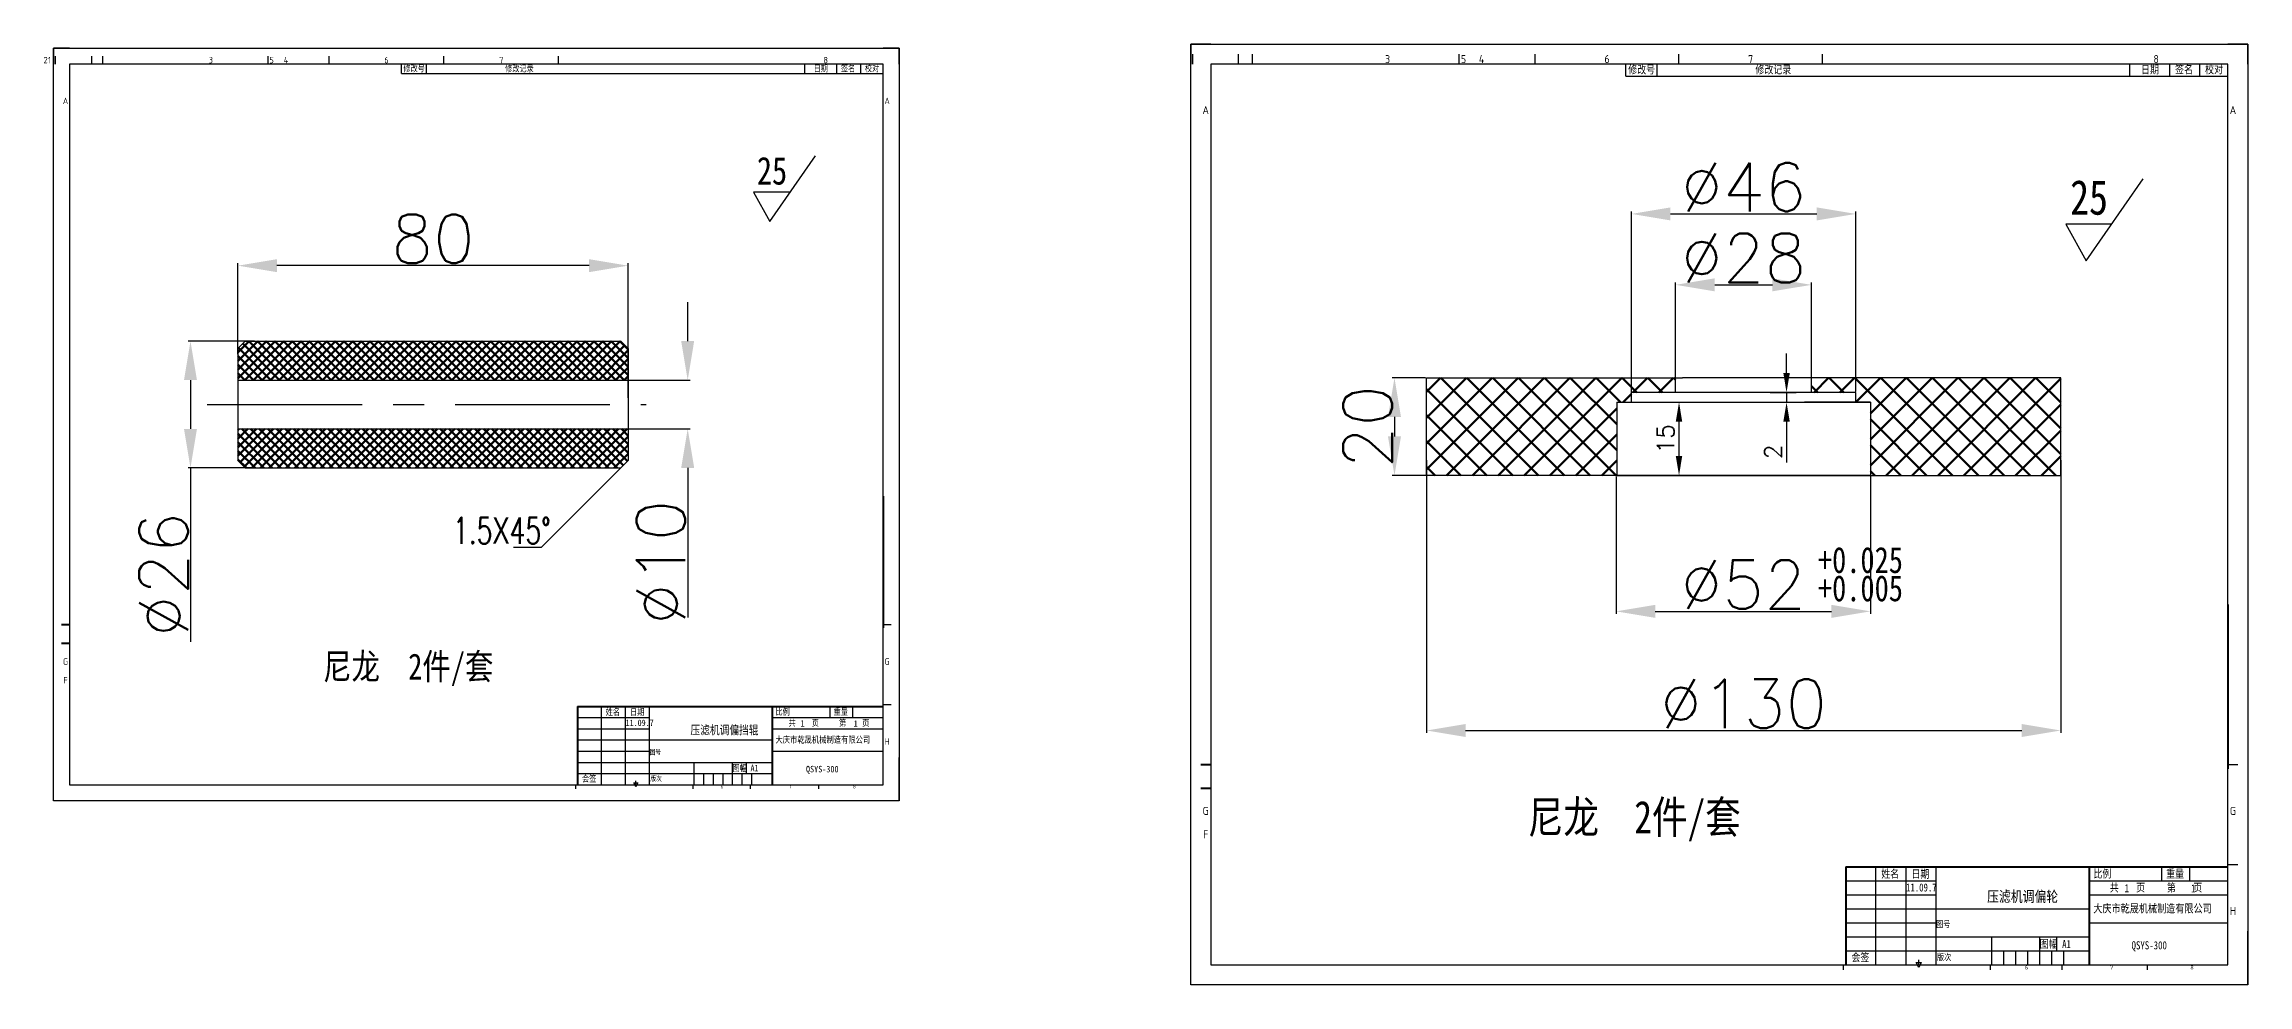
# Model space of a CAD drawing. Header units: inches. Extents: x -166203 to -65610, y -6981 to 11093.
# Drawn here: x -82600.1 to -82148.3, y 732.7 to 925.5 of the extents above; entities that cross this region are included whole.
import ezdxf
from ezdxf.enums import TextEntityAlignment as Align

# ---------------------------------------------------------------- set-up
doc = ezdxf.new("R2010")
doc.units = ezdxf.units.IN
doc.header["$MEASUREMENT"] = 0
doc.linetypes.add('CENTERX2', pattern=[101.6, 63.5, -12.7, 12.7, -12.7])
doc.layers.get('0').update_dxf_attribs({"lineweight": 25})
doc.layers.get('Defpoints').update_dxf_attribs({"color": 5})
doc.layers.add('BODY', color=4, linetype='Continuous', lineweight=50)
doc.layers.add('图层2', color=3, linetype='Continuous', lineweight=40)
doc.layers.add('FRAME035', color=2, linetype='Continuous')
doc.layers.add('中心线', color=1, linetype='CENTERX2')
doc.styles.add('ISOCP', font='isocp.shx')
doc.styles.get("Standard").update_dxf_attribs({"font": 'txt.shx', "bigfont": 'whgtxt.shx'})
doc.styles.add('STYLE1', font='SIMFANG.TTF', dxfattribs={"width": 0.8, "height": 4})
doc.styles.add('宋体', font='txt.shx', dxfattribs={"width": 0.7, "bigfont": 'whgtxt.shx'})
doc.dimstyles.new('副本 ISO-25$0', dxfattribs={"dimtxt": 3.5, "dimasz": 4, "dimexe": 2, "dimexo": 0, "dimgap": 1, "dimtad": 1, "dimdec": 0, "dimdsep": 46, "dimtxsty": 'Standard', "dimcen": 2.5, "dimclrd": 4, "dimclre": 4, "dimclrt": 4, "dimadec": 0, "dimazin": 0, "dimtfac": 1, "dimtdec": 0, "dimtmove": 0, "dimatfit": 3, "dimfxl": 0, "dimarcsym": 0})
doc.dimstyles.new('副本 Standard', dxfattribs={"dimtxt": 10, "dimasz": 8, "dimexe": 0.5, "dimexo": 0.2, "dimgap": 0.5, "dimtad": 1, "dimdec": 0, "dimzin": 0, "dimdsep": 46, "dimtxsty": 'Standard', "dimcen": 0.09, "dimclrd": 4, "dimclre": 4, "dimclrt": 4, "dimadec": 0, "dimazin": 0, "dimtfac": 1, "dimtdec": 0, "dimtofl": 0, "dimtmove": 0, "dimatfit": 3, "dimfxl": 0, "dimtolj": 1, "dimtzin": 0, "dimarcsym": 0})

# ---------------------------------------------------------------- blocks, each defined once
blk = doc.blocks.new('*D193')
at = {"color": 4, "lineweight": -2, "ltscale": 0.5}
for p, q in [((-82560.37, 861.95), (-82560.37, 880.61)), ((-82488.37, 880.11), (-82552.37, 880.11)), ((-82480.37, 853), (-82480.37, 880.61))]:
    blk.add_line(p, q, dxfattribs=at)
at = {"color": 4, "ltscale": 0.5}
for points in [[(-82552.37, 881.44), (-82552.37, 878.78), (-82560.37, 880.11)], [(-82488.37, 881.44), (-82488.37, 878.78), (-82480.37, 880.11)]]:
    blk.add_solid(points, dxfattribs=at)
at = {"layer": 'Defpoints', "color": 0, "ltscale": 0.5}
for p in [(-82560.37, 880.11), (-82560.37, 861.75), (-82480.37, 852.8)]:
    blk.add_point(p, dxfattribs=at)
at = {"color": 4, "ltscale": 0.5, "insert": (-82520.37, 885.61), "char_height": 10, "attachment_point": 5}
blk.add_mtext('\\A1;80', dxfattribs=at)
blk = doc.blocks.new('*D194')
at = {"color": 4, "lineweight": -2, "ltscale": 0.5}
for p, q in [((-82556.97, 864.65), (-82570.59, 864.65)), ((-82570.09, 856.65), (-82570.09, 846.65)), ((-82556.97, 838.65), (-82570.59, 838.65)), ((-82570.09, 838.65), (-82570.09, 802.98))]:
    blk.add_line(p, q, dxfattribs=at)
at = {"color": 4, "ltscale": 0.5}
for points in [[(-82571.42, 856.65), (-82568.76, 856.65), (-82570.09, 864.65)], [(-82571.42, 846.65), (-82568.76, 846.65), (-82570.09, 838.65)]]:
    blk.add_solid(points, dxfattribs=at)
at = {"layer": 'Defpoints', "color": 0, "ltscale": 0.5}
for p in [(-82556.77, 864.65), (-82570.09, 838.65), (-82556.77, 838.65)]:
    blk.add_point(p, dxfattribs=at)
at = {"color": 4, "ltscale": 0.5, "insert": (-82575.59, 816.81), "char_height": 10, "attachment_point": 5, "rotation": 90}
blk.add_mtext('\\A1;%%C26', dxfattribs=at)
blk = doc.blocks.new('*D195')
at = {"color": 4, "lineweight": -2, "ltscale": 0.5}
for p, q in [((-82468.16, 864.65), (-82468.16, 872.65)), ((-82513.49, 856.65), (-82467.66, 856.65)), ((-82513.49, 846.65), (-82467.66, 846.65)), ((-82468.16, 838.65), (-82468.16, 807.98))]:
    blk.add_line(p, q, dxfattribs=at)
at = {"color": 4, "ltscale": 0.5}
for points in [[(-82469.49, 864.65), (-82466.83, 864.65), (-82468.16, 856.65)], [(-82469.49, 838.65), (-82466.83, 838.65), (-82468.16, 846.65)]]:
    blk.add_solid(points, dxfattribs=at)
at = {"layer": 'Defpoints', "color": 0, "ltscale": 0.5}
for p in [(-82513.69, 856.65), (-82513.69, 846.65), (-82468.16, 846.65)]:
    blk.add_point(p, dxfattribs=at)
at = {"color": 4, "ltscale": 0.5, "insert": (-82473.66, 819.31), "char_height": 10, "attachment_point": 5, "rotation": 90}
blk.add_mtext('\\A1;%%C10', dxfattribs=at)
blk = doc.blocks.new('*D196')
at = {"color": 4, "lineweight": -2, "ltscale": 0.5}
for p, q in [((-82316.9, 857.11), (-82323.77, 857.11)), ((-82323.27, 849.11), (-82323.27, 845.11)), ((-82312.81, 837.11), (-82323.77, 837.11))]:
    blk.add_line(p, q, dxfattribs=at)
at = {"color": 4, "ltscale": 0.5}
for points in [[(-82324.61, 849.11), (-82321.94, 849.11), (-82323.27, 857.11)], [(-82324.61, 845.11), (-82321.94, 845.11), (-82323.27, 837.11)]]:
    blk.add_solid(points, dxfattribs=at)
at = {"layer": 'Defpoints', "color": 0, "ltscale": 0.5}
for p in [(-82316.7, 857.11), (-82323.27, 837.11), (-82312.61, 837.11)]:
    blk.add_point(p, dxfattribs=at)
at = {"color": 4, "ltscale": 0.5, "insert": (-82328.77, 847.11), "char_height": 10, "attachment_point": 5, "rotation": 90}
blk.add_mtext('\\A1;20', dxfattribs=at)
blk = doc.blocks.new('*D197')
at = {"color": 4, "lineweight": -2, "ltscale": 0.5}
for p, q in [((-82316.7, 840.27), (-82316.7, 784.32)), ((-82186.7, 840.27), (-82186.7, 784.32)), ((-82308.7, 784.82), (-82194.7, 784.82))]:
    blk.add_line(p, q, dxfattribs=at)
at = {"color": 4, "ltscale": 0.5}
for points in [[(-82308.7, 786.15), (-82308.7, 783.49), (-82316.7, 784.82)], [(-82194.7, 786.15), (-82194.7, 783.49), (-82186.7, 784.82)]]:
    blk.add_solid(points, dxfattribs=at)
at = {"layer": 'Defpoints', "color": 0, "ltscale": 0.5}
for p in [(-82316.7, 840.47), (-82186.7, 840.47), (-82186.7, 784.82)]:
    blk.add_point(p, dxfattribs=at)
at = {"color": 4, "ltscale": 0.5, "insert": (-82251.7, 790.32), "char_height": 10, "attachment_point": 5}
blk.add_mtext('\\A1;%%c130', dxfattribs=at)
blk = doc.blocks.new('*D198')
at = {"color": 4, "lineweight": -2, "ltscale": 0.5}
for p, q in [((-82277.83, 836.91), (-82277.83, 808.74)), ((-82225.7, 836.91), (-82225.7, 808.74)), ((-82269.83, 809.24), (-82233.7, 809.24))]:
    blk.add_line(p, q, dxfattribs=at)
at = {"color": 4, "ltscale": 0.5}
for points in [[(-82269.83, 810.58), (-82269.83, 807.91), (-82277.83, 809.24)], [(-82233.7, 810.58), (-82233.7, 807.91), (-82225.7, 809.24)]]:
    blk.add_solid(points, dxfattribs=at)
at = {"layer": 'Defpoints', "color": 0, "ltscale": 0.5}
for p in [(-82277.83, 837.11), (-82225.7, 837.11), (-82225.7, 809.24)]:
    blk.add_point(p, dxfattribs=at)
at = {"color": 4, "ltscale": 0.5, "insert": (-82251.77, 814.74), "char_height": 10, "attachment_point": 5}
blk.add_mtext('\\A1;%%C52', dxfattribs=at)
blk = doc.blocks.new('*D199')
at = {"color": 4, "lineweight": -2, "ltscale": 0.5}
for p, q in [((-82274.7, 852.31), (-82274.7, 891.22)), ((-82266.7, 890.72), (-82236.7, 890.72)), ((-82228.7, 854.31), (-82228.7, 891.22))]:
    blk.add_line(p, q, dxfattribs=at)
at = {"color": 4, "ltscale": 0.5}
for points in [[(-82266.7, 892.05), (-82266.7, 889.39), (-82274.7, 890.72)], [(-82236.7, 892.05), (-82236.7, 889.39), (-82228.7, 890.72)]]:
    blk.add_solid(points, dxfattribs=at)
at = {"layer": 'Defpoints', "color": 0, "ltscale": 0.5}
for p in [(-82228.7, 890.72), (-82228.7, 854.11), (-82274.7, 852.11)]:
    blk.add_point(p, dxfattribs=at)
at = {"color": 4, "ltscale": 0.5, "insert": (-82251.7, 896.22), "char_height": 10, "attachment_point": 5}
blk.add_mtext('\\A1;%%c46', dxfattribs=at)
blk = doc.blocks.new('*D200')
at = {"color": 4, "lineweight": -2, "ltscale": 0.5}
for p, q in [((-82265.63, 856.93), (-82265.63, 876.68)), ((-82237.78, 856.93), (-82237.78, 876.68)), ((-82257.63, 876.18), (-82245.78, 876.18))]:
    blk.add_line(p, q, dxfattribs=at)
at = {"color": 4, "ltscale": 0.5}
for points in [[(-82257.63, 877.51), (-82257.63, 874.85), (-82265.63, 876.18)], [(-82245.78, 877.51), (-82245.78, 874.85), (-82237.78, 876.18)]]:
    blk.add_solid(points, dxfattribs=at)
at = {"layer": 'Defpoints', "color": 0, "ltscale": 0.5}
for p in [(-82237.78, 876.18), (-82265.63, 856.73), (-82237.78, 856.73)]:
    blk.add_point(p, dxfattribs=at)
at = {"color": 4, "ltscale": 0.5, "insert": (-82251.7, 881.68), "char_height": 10, "attachment_point": 5}
blk.add_mtext('\\A1;%%c28', dxfattribs=at)
blk = doc.blocks.new('*D201')
at = {"color": 4, "lineweight": -2, "ltscale": 0.5}
for p, q in [((-82272.28, 852.11), (-82262.94, 852.11)), ((-82264.94, 841.11), (-82264.94, 848.11)), ((-82272.28, 837.11), (-82262.94, 837.11))]:
    blk.add_line(p, q, dxfattribs=at)
at = {"color": 4, "ltscale": 0.5}
for points in [[(-82265.61, 848.11), (-82264.28, 848.11), (-82264.94, 852.11)], [(-82265.61, 841.11), (-82264.28, 841.11), (-82264.94, 837.11)]]:
    blk.add_solid(points, dxfattribs=at)
at = {"layer": 'Defpoints', "color": 0, "ltscale": 0.5}
for p in [(-82272.28, 852.11), (-82264.94, 852.11), (-82272.28, 837.11)]:
    blk.add_point(p, dxfattribs=at)
at = {"color": 4, "ltscale": 0.5, "insert": (-82267.69, 844.61), "char_height": 3.5, "attachment_point": 5, "rotation": 90}
blk.add_mtext('15', dxfattribs=at)
blk = doc.blocks.new('*D202')
at = {"color": 4, "lineweight": -2, "ltscale": 0.5}
for p, q in [((-82242.9, 858.11), (-82242.9, 862.11)), ((-82246.25, 854.11), (-82240.9, 854.11)), ((-82242.9, 854.11), (-82242.9, 852.11)), ((-82246.25, 852.11), (-82240.9, 852.11)), ((-82242.9, 848.11), (-82242.9, 839.77))]:
    blk.add_line(p, q, dxfattribs=at)
at = {"color": 4, "ltscale": 0.5}
for points in [[(-82243.56, 858.11), (-82242.23, 858.11), (-82242.9, 854.11)], [(-82243.56, 848.11), (-82242.23, 848.11), (-82242.9, 852.11)]]:
    blk.add_solid(points, dxfattribs=at)
at = {"layer": 'Defpoints', "color": 0, "ltscale": 0.5}
for p in [(-82246.25, 854.11), (-82246.25, 852.11), (-82242.9, 852.11)]:
    blk.add_point(p, dxfattribs=at)
at = {"color": 4, "ltscale": 0.5, "insert": (-82245.65, 841.94), "char_height": 3.5, "attachment_point": 5, "rotation": 90}
blk.add_mtext('2', dxfattribs=at)

msp = doc.modelspace()

# ---------------------------------------------------------------- hatches: boundary and pattern name
at = {"layer": 'BODY', "ltscale": 0.5}
h = msp.add_hatch(dxfattribs=at)
h.set_pattern_fill('ANSI37', color=256, scale=10, style=0)
h.set_pattern_definition([(45, (-1238.1307, 455.3753), (-0.883883476, 0.883883476), []), (135, (-1238.1307, 455.3753), (-0.883883476, -0.883883476), [])])
h.paths.add_polyline_path([(-82558.87, 864.65), (-82560.37, 863.15), (-82560.37, 856.65), (-82480.37, 856.65), (-82480.37, 863.15), (-82481.87, 864.65)])
h.paths.add_polyline_path([(-82481.87, 838.65), (-82480.37, 840.15), (-82480.37, 846.65), (-82560.37, 846.65), (-82560.37, 840.15), (-82558.87, 838.65)])
h = msp.add_hatch(dxfattribs=at)
h.set_pattern_fill('ANSI37', color=256, scale=30, style=0)
h.set_pattern_definition([(45, (-87343.9623, -90738.813), (-2.65165043, 2.65165043), []), (135, (-87343.9623, -90738.813), (-2.65165043, -2.65165043), [])])
h.paths.add_polyline_path([(-82186.7, 837.11), (-82186.7, 857.11), (-82237.78, 857.11), (-82237.78, 854.11), (-82228.7, 854.11), (-82228.7, 852.11), (-82225.7, 852.11), (-82225.7, 837.11)])
h.paths.add_polyline_path([(-82277.7, 837.11), (-82277.7, 852.11), (-82274.7, 852.11), (-82274.7, 854.11), (-82265.63, 854.11), (-82265.63, 857.11), (-82316.7, 857.11), (-82316.7, 837.11)])
h.paths.add_polyline_path([(-82305.08, 850.76), (-82305.08, 843.18), (-82310.33, 843.18), (-82310.33, 850.76)], flags=24)

# ---------------------------------------------------------------- linework, layer by layer
at = {"color": 3, "linetype": 'Continuous'}
for p, q in [((-82598.16, 924.72), (-82598.16, 921.44)), ((-82594.88, 924.72), (-82598.16, 924.72)), ((-82597.78, 921.44), (-82597.78, 923.08)), ((-82590.32, 921.44), (-82590.32, 923.08)), ((-82588.04, 921.44), (-82588.04, 923.08)), ((-82554.14, 921.44), (-82554.14, 923.08)), ((-82541.68, 921.44), (-82541.68, 923.08)), ((-82518.14, 921.44), (-82518.14, 923.08)), ((-82494.61, 921.44), (-82494.61, 923.08)), ((-82424.82, 924.72), (-82428.1, 924.72)), ((-82424.82, 921.44), (-82424.82, 924.72)), ((-82365.05, 925.54), (-82365.05, 921.44)), ((-82360.95, 925.54), (-82365.05, 925.54)), ((-82364.58, 921.44), (-82364.58, 923.49)), ((-82355.25, 921.44), (-82355.25, 923.49)), ((-82352.4, 921.44), (-82352.4, 923.49)), ((-82309.98, 921.44), (-82309.98, 923.49)), ((-82294.4, 921.44), (-82294.4, 923.49)), ((-82264.97, 921.44), (-82264.97, 923.49)), ((-82235.55, 921.44), (-82235.55, 923.49)), ((-82148.32, 925.54), (-82152.42, 925.54)), ((-82148.32, 921.44), (-82148.32, 925.54)), ((-82426.46, 806.5), (-82428.1, 806.5)), ((-82490.77, 787.48), (-82475.96, 787.48)), ((-82485.85, 773.7), (-82485.85, 789.77)), ((-82480.88, 773.7), (-82480.88, 789.77)), ((-82450.84, 787.48), (-82428.1, 787.48)), ((-82438.92, 787.48), (-82438.92, 789.77)), ((-82434.33, 787.48), (-82434.33, 789.77)), ((-82426.46, 790.1), (-82428.1, 790.1)), ((-82490.77, 785.18), (-82475.96, 785.18)), ((-82490.77, 782.88), (-82475.96, 782.88)), ((-82450.84, 785.18), (-82428.1, 785.18)), ((-82490.77, 780.59), (-82475.96, 780.59)), ((-82490.77, 778.29), (-82475.96, 778.29)), ((-82466.82, 773.7), (-82466.82, 778.29)), ((-82458.95, 773.7), (-82458.95, 778.29)), ((-82456.18, 778.29), (-82456.18, 775.99)), ((-82150.37, 777.77), (-82152.42, 777.77)), ((-82491.12, 772.88), (-82491.12, 773.7)), ((-82490.77, 775.99), (-82450.84, 775.99)), ((-82478.8, 773.29), (-82479.21, 774.11)), ((-82479.21, 774.11), (-82478.39, 774.11)), ((-82478.8, 773.7), (-82478.8, 774.52)), ((-82478.39, 774.11), (-82478.8, 773.29)), ((-82467.03, 772.88), (-82467.03, 773.7)), ((-82464.85, 773.7), (-82464.85, 775.99)), ((-82462.89, 773.7), (-82462.89, 775.99)), ((-82460.92, 773.7), (-82460.92, 775.99)), ((-82456.98, 773.7), (-82456.98, 775.99)), ((-82455.26, 772.88), (-82455.26, 773.7)), ((-82455.01, 773.7), (-82455.01, 775.99)), ((-82441.29, 772.88), (-82441.29, 773.7)), ((-82424.82, 770.42), (-82424.82, 773.7)), ((-82424.82, 770.42), (-82428.1, 770.42)), ((-82224.61, 736.76), (-82224.61, 756.86)), ((-82218.39, 736.76), (-82218.39, 756.86)), ((-82165.95, 753.99), (-82165.95, 756.86)), ((-82160.21, 753.99), (-82160.21, 756.86)), ((-82150.37, 757.27), (-82152.42, 757.27)), ((-82230.76, 753.99), (-82212.24, 753.99)), ((-82230.76, 751.12), (-82212.24, 751.12)), ((-82180.85, 753.99), (-82152.42, 753.99)), ((-82180.85, 751.12), (-82152.42, 751.12)), ((-82230.76, 748.24), (-82212.24, 748.24)), ((-82230.76, 745.37), (-82212.24, 745.37)), ((-82230.76, 742.5), (-82212.24, 742.5)), ((-82200.82, 736.76), (-82200.82, 742.5)), ((-82190.98, 736.76), (-82190.98, 742.5)), ((-82187.53, 742.5), (-82187.53, 739.63)), ((-82231.2, 735.74), (-82231.2, 736.76)), ((-82230.76, 739.63), (-82180.85, 739.63)), ((-82215.79, 736.25), (-82216.3, 737.28)), ((-82216.3, 737.28), (-82215.28, 737.28)), ((-82215.79, 736.76), (-82215.79, 737.79)), ((-82215.28, 737.28), (-82215.79, 736.25)), ((-82201.08, 735.74), (-82201.08, 736.76)), ((-82198.36, 736.76), (-82198.36, 739.63)), ((-82195.9, 736.76), (-82195.9, 739.63)), ((-82193.44, 736.76), (-82193.44, 739.63)), ((-82188.52, 736.76), (-82188.52, 739.63)), ((-82186.37, 735.74), (-82186.37, 736.76)), ((-82186.06, 736.76), (-82186.06, 739.63)), ((-82168.91, 735.74), (-82168.91, 736.76)), ((-82148.32, 732.66), (-82148.32, 736.76)), ((-82148.32, 732.66), (-82152.42, 732.66))]:
    msp.add_line(p, q, dxfattribs=at)
at = {"color": 2, "linetype": 'Continuous'}
for p, q in [((-82428.1, 921.44), (-82594.88, 921.44)), ((-82594.88, 921.44), (-82594.88, 773.7)), ((-82526.84, 919.47), (-82526.84, 921.44)), ((-82526.84, 919.47), (-82428.1, 919.47)), ((-82521.72, 919.47), (-82521.72, 921.44)), ((-82444.17, 919.47), (-82444.17, 921.44)), ((-82437.61, 919.47), (-82437.61, 921.44)), ((-82432.69, 919.47), (-82432.69, 921.44)), ((-82428.1, 773.7), (-82428.1, 921.44)), ((-82152.42, 921.44), (-82360.95, 921.44)), ((-82360.95, 921.44), (-82360.95, 736.76)), ((-82275.84, 918.97), (-82275.84, 921.44)), ((-82275.84, 918.97), (-82152.42, 918.97)), ((-82269.44, 918.97), (-82269.44, 921.44)), ((-82172.51, 918.97), (-82172.51, 921.44)), ((-82164.31, 918.97), (-82164.31, 921.44)), ((-82158.16, 918.97), (-82158.16, 921.44)), ((-82152.42, 736.76), (-82152.42, 921.44)), ((-82490.77, 789.77), (-82428.1, 789.77)), ((-82475.96, 773.7), (-82475.96, 789.77)), ((-82475.96, 782.88), (-82450.84, 782.88)), ((-82475.96, 778.29), (-82450.84, 778.29)), ((-82450.84, 780.59), (-82428.1, 780.59)), ((-82424.82, 770.42), (-82424.82, 779.26)), ((-82594.88, 773.7), (-82428.1, 773.7)), ((-82230.76, 756.86), (-82152.42, 756.86)), ((-82212.24, 736.76), (-82212.24, 756.86)), ((-82212.24, 748.24), (-82180.85, 748.24)), ((-82212.24, 742.5), (-82180.85, 742.5)), ((-82180.85, 745.37), (-82152.42, 745.37)), ((-82148.32, 732.66), (-82148.32, 743.71)), ((-82360.95, 736.76), (-82152.42, 736.76))]:
    msp.add_line(p, q, dxfattribs=at)
at = {"ltscale": 0.5}
for p, q in [((-82451.35, 889.18), (-82441.98, 902.64)), ((-82447.18, 895.17), (-82454.66, 895.17)), ((-82454.66, 895.17), (-82451.35, 889.18)), ((-82181.48, 881.11), (-82169.77, 897.94)), ((-82176.27, 888.61), (-82185.63, 888.61)), ((-82185.63, 888.61), (-82181.48, 881.11)), ((-82558.87, 864.65), (-82560.37, 863.15)), ((-82560.37, 863.15), (-82560.37, 840.15)), ((-82558.87, 864.65), (-82481.87, 864.65)), ((-82481.87, 864.65), (-82480.37, 863.15)), ((-82480.37, 863.15), (-82480.37, 840.15)), ((-82560.37, 856.65), (-82560.37, 846.65)), ((-82560.37, 856.65), (-82480.37, 856.65)), ((-82316.7, 837.11), (-82316.7, 857.11)), ((-82316.7, 857.11), (-82264.2, 857.11)), ((-82228.7, 854.11), (-82274.7, 854.11)), ((-82274.7, 852.11), (-82274.7, 854.11)), ((-82265.63, 854.11), (-82265.63, 857.11)), ((-82239.2, 857.11), (-82264.2, 857.11)), ((-82186.7, 857.11), (-82239.2, 857.11)), ((-82237.78, 854.11), (-82237.78, 857.11)), ((-82228.7, 852.11), (-82228.7, 854.11)), ((-82186.7, 837.11), (-82186.7, 857.11)), ((-82277.7, 852.11), (-82225.7, 852.11)), ((-82277.7, 852.11), (-82277.7, 837.11)), ((-82277.7, 852.11), (-82274.7, 852.11)), ((-82225.7, 852.11), (-82239.2, 852.11)), ((-82225.7, 852.11), (-82228.7, 852.11)), ((-82225.7, 852.11), (-82225.7, 837.11)), ((-82560.37, 846.65), (-82480.37, 846.65)), ((-82558.87, 838.65), (-82560.37, 840.15)), ((-82558.87, 838.65), (-82481.87, 838.65)), ((-82481.87, 838.65), (-82498.21, 822.31)), ((-82480.37, 840.15), (-82481.87, 838.65)), ((-82251.7, 837.11), (-82316.7, 837.11)), ((-82277.7, 837.11), (-82251.7, 837.11)), ((-82225.7, 837.11), (-82251.7, 837.11)), ((-82251.7, 837.11), (-82186.7, 837.11)), ((-82498.21, 822.31), (-82503.89, 822.31))]:
    msp.add_line(p, q, dxfattribs=at)
at = {"layer": 'FRAME035', "color": 3}
for p, q in [((-82598.16, 924.72), (-82424.82, 924.72)), ((-82598.16, 770.42), (-82598.16, 924.72)), ((-82424.82, 924.72), (-82424.82, 770.42)), ((-82365.05, 925.54), (-82148.32, 925.54)), ((-82365.05, 732.66), (-82365.05, 925.54)), ((-82148.32, 925.54), (-82148.32, 732.66)), ((-82424.82, 770.42), (-82598.16, 770.42)), ((-82148.32, 732.66), (-82365.05, 732.66))]:
    msp.add_line(p, q, dxfattribs=at)
at = {"layer": '中心线', "ltscale": 0.5}
msp.add_line((-82566.65, 851.65), (-82476.65, 851.65), dxfattribs=at)
at = {"layer": '图层2', "ltscale": 2}
for p, q in [((-82428.1, 832.83), (-82428.1, 805.85)), ((-82152.42, 810.68), (-82152.42, 776.95)), ((-82490.77, 789.77), (-82490.77, 773.7)), ((-82450.84, 789.77), (-82450.84, 773.7)), ((-82230.76, 756.86), (-82230.76, 736.76)), ((-82180.85, 756.86), (-82180.85, 736.76))]:
    msp.add_line(p, q, dxfattribs=at)
at = {"layer": '图层2', "color": 3, "linetype": 'Continuous'}
for p, q in [((-82594.88, 806.5), (-82596.52, 806.5)), ((-82594.88, 802.65), (-82596.52, 802.65)), ((-82360.95, 777.77), (-82363, 777.77)), ((-82360.95, 772.96), (-82363, 772.96))]:
    msp.add_line(p, q, dxfattribs=at)
at = {"layer": '图层2', "ltscale": 10}
for p, q in [((-82490.77, 789.77), (-82428.1, 789.77)), ((-82230.76, 756.86), (-82152.42, 756.86))]:
    msp.add_line(p, q, dxfattribs=at)

# ---------------------------------------------------------------- texts
at = {"color": 3, "linetype": 'Continuous', "style": 'ISOCP'}
for s, height, p in [('2', 1.31, (-82599.78, 922.26)), ('1', 1.31, (-82598.98, 922.26)), ('3', 1.31, (-82565.91, 922.26)), ('5', 1.31, (-82553.45, 922.26)), ('4', 1.31, (-82550.5, 922.26)), ('6', 1.31, (-82529.91, 922.26)), ('7', 1.31, (-82506.37, 922.26)), ('8', 1.31, (-82439.87, 922.26)), ('3', 1.64, (-82324.69, 922.46)), ('5', 1.64, (-82309.11, 922.46)), ('4', 1.64, (-82305.42, 922.46)), ('6', 1.64, (-82279.69, 922.46)), ('7', 1.64, (-82250.26, 922.46)), ('8', 1.64, (-82167.13, 922.46)), ('A', 1.31, (-82595.7, 913.89)), ('A', 1.31, (-82427.28, 913.89)), ('A', 1.64, (-82361.97, 912)), ('A', 1.64, (-82151.39, 912)), ('G', 1.31, (-82427.28, 798.96)), ('H', 1.31, (-82427.28, 782.55)), ('6', 0.656, (-82461.14, 773.29)), ('7', 0.656, (-82447.17, 773.29)), ('8', 0.656, (-82433.98, 773.29)), ('G', 1.64, (-82151.39, 768.34)), ('H', 1.64, (-82151.39, 747.83)), ('6', 0.82, (-82193.73, 736.25)), ('7', 0.82, (-82176.26, 736.25)), ('8', 0.82, (-82159.78, 736.25))]:
    msp.add_text(s, height=height, dxfattribs=at).set_placement(p, align=Align.MIDDLE)
at = {"color": 3, "linetype": 'Continuous', "style": 'STYLE1', "width": 0.8}
for s, height, p in [('修改号', 1.312, (-82526.45, 919.89)), ('修改记录', 1.312, (-82505.59, 919.89)), ('日期', 1.312, (-82442.34, 919.89)), ('签名', 1.312, (-82436.76, 919.91)), ('校对', 1.312, (-82431.84, 919.9)), ('修改号', 1.64, (-82275.35, 919.5)), ('修改记录', 1.64, (-82249.28, 919.5)), ('日期', 1.64, (-82170.23, 919.5)), ('签名', 1.64, (-82163.25, 919.53)), ('校对', 1.64, (-82157.1, 919.52)), ('25', 5.691, (-82453.97, 896.73)), ('25', 7.113, (-82184.76, 890.56)), ('+0.025', 5.335, (-82236.46, 817.11)), ('+0.005', 5.335, (-82236.46, 811.31)), ('尼龙  2件/套', 5.335, (-82542.9, 795.27)), ('姓名', 1.312, (-82484.96, 787.97)), ('11.09.7', 1.312, (-82480.88, 785.74)), ('日期', 1.312, (-82479.98, 787.95)), ('比例', 1.312, (-82450.16, 788)), ('1', 1.31, (-82445.04, 785.62)), ('重量', 1.312, (-82438.24, 788.01)), ('1', 1.31, (-82434.15, 785.59)), ('压滤机调偏挡辊', 1.778, (-82467.59, 784.03)), ('大庆市乾晟机械制造有限公司', 1.3337, (-82450.17, 782.28)), ('图号', 1.05, (-82475.96, 779.88)), ('图幅', 1.312, (-82458.97, 776.49)), ('A1', 1.312, (-82455.28, 776.47)), ('QSYS-300', 1.334, (-82443.91, 776.24)), ('会签', 1.312, (-82489.83, 774.29)), ('版次', 1.05, (-82475.82, 774.45)), ('尼龙  2件/套', 6.669, (-82295.92, 763.73)), ('姓名', 1.64, (-82223.49, 754.61)), ('日期', 1.64, (-82217.28, 754.58)), ('比例', 1.64, (-82179.99, 754.64)), ('重量', 1.64, (-82165.09, 754.65)), ('11.09.7', 1.64, (-82218.39, 751.82)), ('压滤机调偏轮', 2.223, (-82201.78, 749.68)), ('1', 1.64, (-82173.6, 751.66)), ('1', 1.64, (-82159.98, 751.63)), ('图号', 1.312, (-82212.24, 744.49)), ('大庆市乾晟机械制造有限公司', 1.6672, (-82180.01, 747.5)), ('图幅', 1.64, (-82191, 740.25)), ('A1', 1.64, (-82186.4, 740.22)), ('QSYS-300', 1.667, (-82172.18, 739.95)), ('会签', 1.64, (-82229.59, 737.5)), ('版次', 1.312, (-82212.07, 737.71))]:
    msp.add_text(s, height=height, dxfattribs=at).set_placement(p)
at = {"color": 2, "linetype": 'Continuous', "style": 'STYLE1', "width": 0.8}
for height, p in [(1.3122, (-82447.48, 785.72)), (1.6402, (-82176.64, 751.79))]:
    msp.add_text('共    页     第    页', height=height, dxfattribs=at).set_placement(p)
at = {"ltscale": 0.5, "insert": (-82516.28, 828.49), "char_height": 5.3966, "width": 12.9113, "attachment_point": 1, "style": '宋体'}
msp.add_mtext('1.5{\\fArial|b0|i0|c0|p32;X}45%%d', dxfattribs=at)
at = {"layer": '图层2', "color": 3, "linetype": 'Continuous', "style": 'ISOCP'}
for s, height, p in [('G', 1.31, (-82595.7, 798.96)), ('F', 1.31, (-82595.7, 795.11)), ('G', 1.64, (-82361.97, 768.34)), ('F', 1.64, (-82361.97, 763.53))]:
    msp.add_text(s, height=height, dxfattribs=at).set_placement(p, align=Align.MIDDLE)

# ---------------------------------------------------------------- dimensions: what is measured, and where the dimension line sits
at = {"ltscale": 0.5}
for base, p1, p2, text, picture, middle in [((-82228.7, 890.72), (-82274.7, 852.11), (-82228.7, 854.11), '%%c<>', '*D199', (-82251.7, 896.22)), ((-82237.78, 876.18), (-82265.63, 856.73), (-82237.78, 856.73), '%%c<>', '*D200', (-82251.7, 881.68)), ((-82186.7, 784.82), (-82316.7, 840.47), (-82186.7, 840.47), '%%c<>', '*D197', (-82251.7, 790.32)), ((-82225.7, 809.24), (-82277.83, 837.11), (-82225.7, 837.11), '%%C<>', '*D198', (-82251.77, 814.74))]:
    dim = msp.add_linear_dim(base=base, p1=p1, p2=p2, text=text, dimstyle='副本 Standard', dxfattribs=at)
    dim.commit()
    dim.dimension.update_dxf_attribs({"geometry": picture, "text_midpoint": middle})
dim = msp.add_linear_dim(base=(-82560.37, 880.11), p1=(-82480.37, 852.8), p2=(-82560.37, 861.75), dimstyle='副本 Standard', dxfattribs=at)
dim.commit()
dim.dimension.update_dxf_attribs({"geometry": '*D193', "text_midpoint": (-82520.37, 885.61)})
for base, p1, p2, picture, middle in [((-82468.16, 846.65), (-82513.69, 856.65), (-82513.69, 846.65), '*D195', (-82473.66, 819.31)), ((-82570.09, 838.65), (-82556.77, 864.65), (-82556.77, 838.65), '*D194', (-82575.59, 816.81))]:
    dim = msp.add_linear_dim(base=base, p1=p1, p2=p2, angle=90, text='%%C<>', dimstyle='副本 Standard', dxfattribs=at)
    dim.commit()
    dim.dimension.update_dxf_attribs({"geometry": picture, "text_midpoint": middle})
for base, p1, p2, dimstyle, picture, middle in [((-82242.9, 852.11), (-82246.25, 854.11), (-82246.25, 852.11), '副本 ISO-25$0', '*D202', (-82245.65, 841.94)), ((-82323.27, 837.11), (-82316.7, 857.11), (-82312.61, 837.11), '副本 Standard', '*D196', (-82328.77, 847.11)), ((-82264.94, 852.11), (-82272.28, 837.11), (-82272.28, 852.11), '副本 ISO-25$0', '*D201', (-82267.69, 844.61))]:
    dim = msp.add_linear_dim(base=base, p1=p1, p2=p2, angle=90, dimstyle=dimstyle, dxfattribs=at)
    dim.commit()
    dim.dimension.update_dxf_attribs({"geometry": picture, "text_midpoint": middle})

doc.saveas('drawing.dxf')
